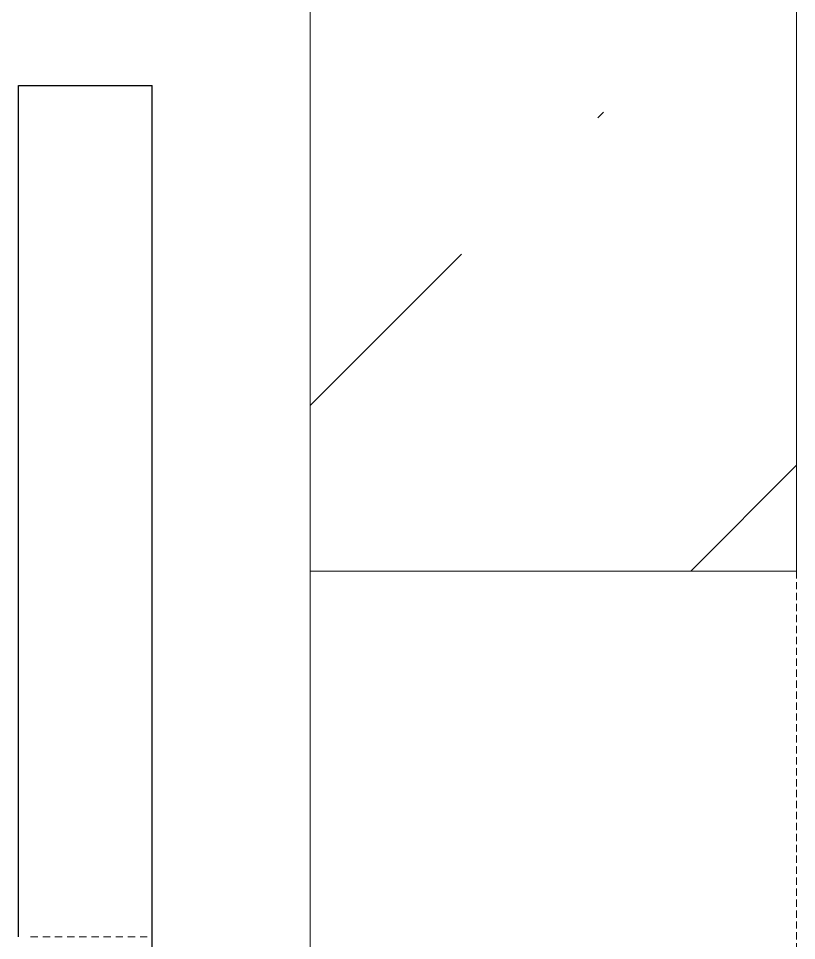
# Model space of a CAD drawing. Header units: millimetres. Extents: x -60946 to 138510, y -262288 to 24501.
# Drawn here: x -17010.6 to -16690.6, y -132694.7 to -132315.6 of the extents above; entities that cross this region are included whole.
import ezdxf

# ---------------------------------------------------------------- set-up
doc = ezdxf.new("R2010")
doc.units = ezdxf.units.MM
doc.linetypes.add('ADSK_Невидимые', pattern=[5, 3, -2])
doc.linetypes.add('ADSK_Штриховая_ш2 п1_5', pattern=[4.5, 3, -1.5])
for name, color, linetype, lineweight in [('Двери', 7, 'Continuous', 9), ('Обобщенные модели', 7, 'ADSK_Невидимые', 18), ('Оборудование', 7, 'Continuous', 18), ('Перекрытие', 7, 'Continuous', 18), ('Стены наружные', 7, 'Continuous', 18)]:
    doc.layers.add(name, color=color, linetype=linetype, lineweight=lineweight)

# ---------------------------------------------------------------- blocks, each defined once
blk = doc.blocks.new('AS-Shakhta_lifta-GOST_5746-2003 - Лифт_3_2700х1700 проем 1000-883891-Кладочный план 3-го этажа')
at = {"layer": 'Обобщенные модели', "linetype": 'Continuous', "lineweight": 30}
for p, q in [((780, 1285), (-620, 1285)), ((-620, 1230), (-620, 1285)), ((-270, 1230), (-620, 1230))]:
    blk.add_line(p, q, dxfattribs=at)
at = {"layer": 'Обобщенные модели'}
blk.add_line((-270, 1235), (-270, 1285), dxfattribs=at)
blk = doc.blocks.new('ADSK_Дверь_Проем - ADSK_Дверь_Проем-1125809-Кладочный план 3-го этажа')
at = {"layer": 'Двери', "linetype": 'ADSK_Штриховая_ш2 п1_5'}
for p, q in [((-500, 100), (500, 100)), ((-500, -100), (500, -100))]:
    blk.add_line(p, q, dxfattribs=at)

msp = doc.modelspace()

# ---------------------------------------------------------------- hatches: boundary and pattern name
at = {"layer": 'Стены наружные', "lineweight": 9}
h = msp.add_hatch(dxfattribs=at)
h.set_pattern_fill('FP_2', color=256, style=0, pattern_type=2)
h.set_pattern_definition([(45, (9.36, -150597.75), (84.1895, 308.696), [396.875, -79.375, 3.353, -76.022])])
h.paths.add_polyline_path([(-16690.6385, -135792.7816), (-16690.6385, -135442.7816), (-16890.6385, -135442.7816), (-16890.6385, -135792.7816)])
h.paths.add_polyline_path([(-16890.6385, -134442.7816), (-16690.6385, -134442.7816), (-16690.6385, -133542.7816), (-16890.6385, -133542.7816), (-16890.6385, -134092.7816)])
h.paths.add_polyline_path([(-16690.6385, -132542.7816), (-16690.6385, -131992.7816), (-16890.6385, -131992.7816), (-16890.6385, -132542.7816)])

# ---------------------------------------------------------------- linework, layer by layer
at = {"layer": 'Перекрытие'}
msp.add_line((-16890.6385, -132542.7816), (-16890.6385, -133542.7816), dxfattribs=at)
at = {"layer": 'Стены наружные', "lineweight": 9}
for p, q in [((-16690.6385, -132542.7816), (-16690.6385, -132017.7816)), ((-16890.6385, -132192.7816), (-16890.6385, -132542.7816)), ((-16890.6385, -132542.7816), (-16690.6385, -132542.7816))]:
    msp.add_line(p, q, dxfattribs=at)

# ---------------------------------------------------------------- block references
at = {"layer": 'Двери', "rotation": 270.0000000000002}
msp.add_blockref('ADSK_Дверь_Проем - ADSK_Дверь_Проем-1125809-Кладочный план 3-го этажа', (-16790.6385, -133042.7816), dxfattribs=at)
at = {"layer": 'Оборудование', "rotation": 270.0000000000001}
msp.add_blockref('AS-Shakhta_lifta-GOST_5746-2003 - Лифт_3_2700х1700 проем 1000-883891-Кладочный план 3-го этажа', (-18240.6385, -132963.1816), dxfattribs=at)

doc.saveas('drawing.dxf')
